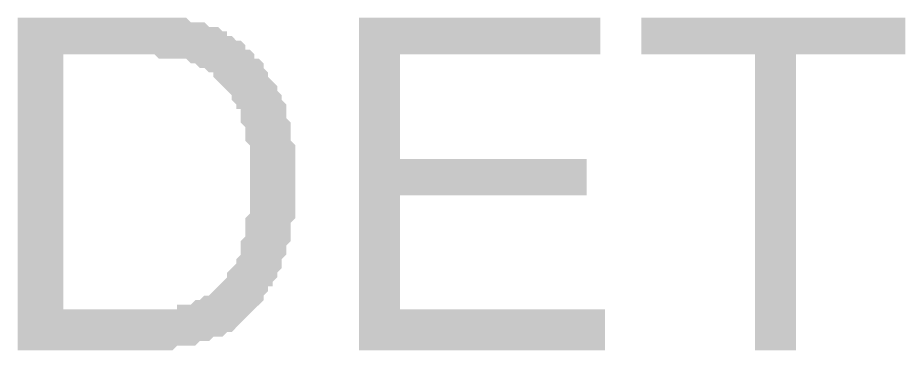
# Model space of a CAD drawing. Header units: inches. Extents: x -351 to 2582, y -266 to 144.
# Drawn here: x 229.1098 to 229.4458, y -52.6553 to -52.5295 of the extents above; entities that cross this region are included whole.
import ezdxf

# ---------------------------------------------------------------- set-up
doc = ezdxf.new("R2010")
doc.units = ezdxf.units.IN
doc.header["$MEASUREMENT"] = 0
doc.layers.add('PDF2_Geometry', color=7, linetype='Continuous')
doc.layers.add('WALL', color=7, linetype='Continuous')

# ---------------------------------------------------------------- blocks, each defined once
blk = doc.blocks.new('A$C5888202B')
at = {"layer": 'PDF2_Geometry', "lineweight": -3}
h = blk.add_hatch(color=256, dxfattribs=at)
h.paths.add_polyline_path([(-1.36205, -4.65413), (-1.36205, -4.51915), (-1.31397, -4.51915), (-1.31212, -4.51915), (-1.31027, -4.51915), (-1.30658, -4.51915), (-1.30473, -4.51915), (-1.30288, -4.51915), (-1.30103, -4.51915), (-1.29918, -4.51915), (-1.29733, -4.51915), (-1.29548, -4.51915), (-1.29363, -4.51915), (-1.29178, -4.521), (-1.28994, -4.521), (-1.28809, -4.521), (-1.28624, -4.521), (-1.28439, -4.52285), (-1.28254, -4.52285), (-1.28069, -4.52285), (-1.27884, -4.5247), (-1.27699, -4.5247), (-1.27699, -4.52655), (-1.27514, -4.52655), (-1.2733, -4.52839), (-1.27145, -4.52839), (-1.2696, -4.53024), (-1.2696, -4.53209), (-1.26775, -4.53209), (-1.2659, -4.53394), (-1.2659, -4.53579), (-1.26405, -4.53579), (-1.2622, -4.53764), (-1.2622, -4.53949), (-1.26035, -4.54134), (-1.26035, -4.54319), (-1.2585, -4.54504), (-1.25665, -4.54688), (-1.25665, -4.54873), (-1.25481, -4.55058), (-1.25481, -4.55243), (-1.25296, -4.55428), (-1.25296, -4.55613), (-1.25296, -4.55798), (-1.25296, -4.55983), (-1.25111, -4.56168), (-1.25111, -4.56353), (-1.25111, -4.56537), (-1.25111, -4.56722), (-1.25111, -4.56907), (-1.24926, -4.57092), (-1.24926, -4.57277), (-1.24926, -4.57462), (-1.24926, -4.57647), (-1.24926, -4.57832), (-1.24926, -4.58017), (-1.24926, -4.58202), (-1.24926, -4.58386), (-1.24926, -4.58571), (-1.24926, -4.58756), (-1.24926, -4.58941), (-1.24926, -4.59126), (-1.24926, -4.59311), (-1.24926, -4.59496), (-1.24926, -4.59681), (-1.24926, -4.59866), (-1.24926, -4.60051), (-1.25111, -4.60235), (-1.25111, -4.6042), (-1.25111, -4.60605), (-1.25111, -4.6079), (-1.25111, -4.60975), (-1.25296, -4.6116), (-1.25296, -4.61345), (-1.25296, -4.6153), (-1.25481, -4.61715), (-1.25481, -4.619), (-1.25481, -4.62084), (-1.25665, -4.62269), (-1.25665, -4.62454), (-1.2585, -4.62639), (-1.2585, -4.62824), (-1.26035, -4.62824), (-1.26035, -4.63009), (-1.2622, -4.63194), (-1.2622, -4.63379), (-1.26405, -4.63564), (-1.2659, -4.63748), (-1.26775, -4.63933), (-1.2696, -4.64118), (-1.27145, -4.64303), (-1.2733, -4.64488), (-1.27514, -4.64673), (-1.27699, -4.64673), (-1.27884, -4.64858), (-1.28069, -4.64858), (-1.28254, -4.64858), (-1.28439, -4.65043), (-1.28624, -4.65043), (-1.28809, -4.65043), (-1.28994, -4.65228), (-1.29178, -4.65228), (-1.29363, -4.65228), (-1.29548, -4.65228), (-1.29733, -4.65228), (-1.29918, -4.65413), (-1.30103, -4.65413), (-1.30288, -4.65413), (-1.30473, -4.65413), (-1.30658, -4.65413), (-1.30843, -4.65413), (-1.31027, -4.65413), (-1.31212, -4.65413)], flags=0)
h.paths.add_polyline_path([(-1.34356, -4.63748), (-1.31397, -4.63748), (-1.31212, -4.63748), (-1.31027, -4.63748), (-1.30843, -4.63748), (-1.30473, -4.63748), (-1.30288, -4.63748), (-1.30103, -4.63748), (-1.29918, -4.63748), (-1.29733, -4.63748), (-1.29733, -4.63564), (-1.29548, -4.63564), (-1.29363, -4.63564), (-1.29178, -4.63564), (-1.28994, -4.63379), (-1.28809, -4.63379), (-1.28624, -4.63194), (-1.28439, -4.63194), (-1.28254, -4.63009), (-1.28069, -4.62824), (-1.27884, -4.62639), (-1.27699, -4.62454), (-1.27699, -4.62269), (-1.27514, -4.62084), (-1.2733, -4.619), (-1.2733, -4.61715), (-1.27145, -4.6153), (-1.27145, -4.61345), (-1.27145, -4.6116), (-1.27145, -4.60975), (-1.2696, -4.6079), (-1.2696, -4.60605), (-1.2696, -4.6042), (-1.2696, -4.60235), (-1.2696, -4.60051), (-1.26775, -4.59866), (-1.26775, -4.59681), (-1.26775, -4.59496), (-1.26775, -4.59311), (-1.26775, -4.59126), (-1.26775, -4.58941), (-1.26775, -4.58756), (-1.26775, -4.58571), (-1.26775, -4.58386), (-1.26775, -4.58017), (-1.26775, -4.57832), (-1.26775, -4.57647), (-1.26775, -4.57462), (-1.26775, -4.57277), (-1.26775, -4.57092), (-1.2696, -4.56907), (-1.2696, -4.56722), (-1.2696, -4.56537), (-1.2696, -4.56353), (-1.27145, -4.56168), (-1.27145, -4.55983), (-1.27145, -4.55798), (-1.27145, -4.55613), (-1.2733, -4.55613), (-1.2733, -4.55428), (-1.27514, -4.55243), (-1.27514, -4.55058), (-1.27699, -4.54873), (-1.27884, -4.54688), (-1.28069, -4.54504), (-1.28254, -4.54319), (-1.28254, -4.54134), (-1.28439, -4.54134), (-1.28624, -4.53949), (-1.28809, -4.53949), (-1.28994, -4.53764), (-1.29178, -4.53764), (-1.29363, -4.53579), (-1.29548, -4.53579), (-1.29733, -4.53579), (-1.29918, -4.53579), (-1.30103, -4.53579), (-1.30288, -4.53579), (-1.30473, -4.53579), (-1.30658, -4.53394), (-1.30843, -4.53394), (-1.31027, -4.53394), (-1.31397, -4.53394), (-1.34356, -4.53394)], flags=0)
for points in [[(-1.22337, -4.65413), (-1.22337, -4.51915), (-1.12538, -4.51915), (-1.12538, -4.53394), (-1.20673, -4.53394), (-1.20673, -4.57647), (-1.13092, -4.57647), (-1.13092, -4.59126), (-1.20673, -4.59126), (-1.20673, -4.63748), (-1.12353, -4.63748), (-1.12353, -4.65413)], [(-1.06251, -4.65413), (-1.06251, -4.53394), (-1.10874, -4.53394), (-1.10874, -4.51915), (-1.00149, -4.51915), (-1.00149, -4.53394), (-1.04587, -4.53394), (-1.04587, -4.65413)]]:
    blk.add_hatch(color=256, dxfattribs=at).paths.add_polyline_path(points)

msp = doc.modelspace()

# ---------------------------------------------------------------- block references
at = {"layer": 'WALL', "color": 0, "ltscale": 0.5, "xscale": 0.932005603524069, "yscale": 0.932005603524069, "zscale": 0.932005603524069}
msp.add_blockref('A$C5888202B', (230.37919, -48.3176), dxfattribs=at)

doc.saveas('drawing.dxf')
